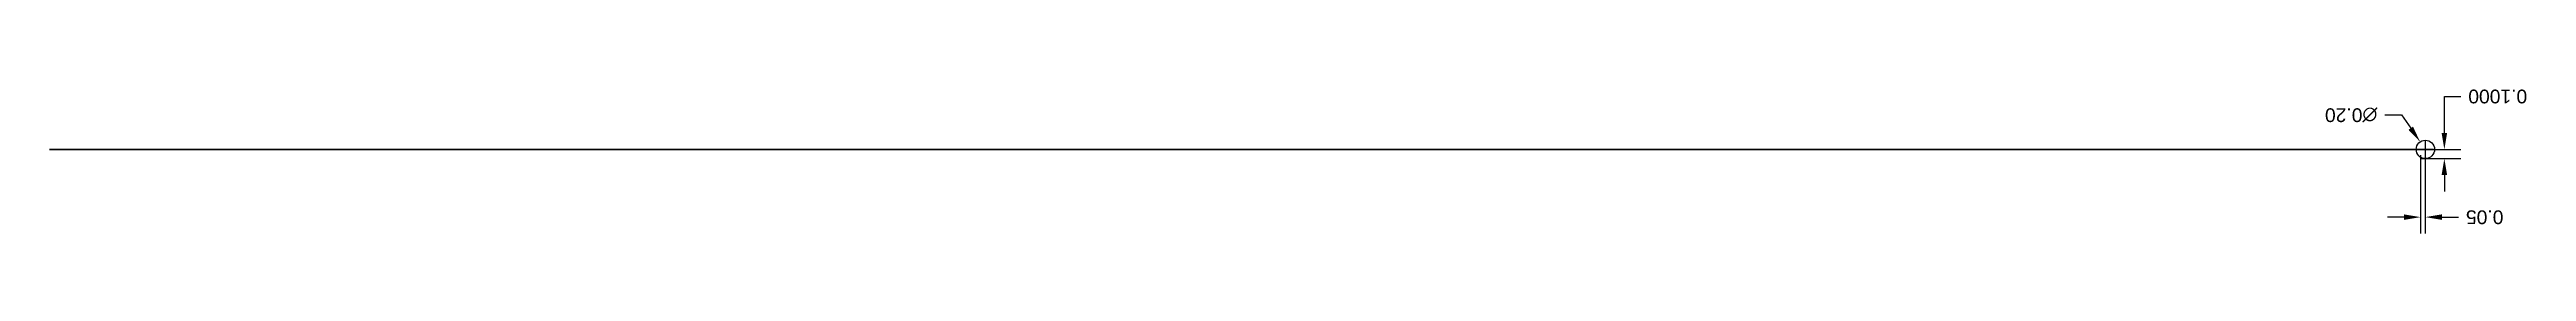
# Model space of a CAD drawing. Header units: metres. Extents: x 2.8 to 29.8, y -24.1 to -22.5.
import ezdxf

# ---------------------------------------------------------------- set-up
doc = ezdxf.new("R2010")
doc.units = ezdxf.units.M
doc.header["$MEASUREMENT"] = 0
for name, color, linetype in [('Dimensiuni SCHITA 2D', 150, 'Continuous'), ('Dimensiuni SOLID 3D', 150, 'Continuous'), ('Layer aux', 2, 'Continuous'), ('Schita1', 104, 'Continuous'), ('Schita2', 1, 'Continuous')]:
    doc.layers.add(name, color=color, linetype=linetype)
doc.styles.get("Standard").update_dxf_attribs({"font": 'arial.ttf'})
doc.dimstyles.get("Standard").update_dxf_attribs({"dimtxt": 1.03, "dimasz": 0.18, "dimexe": 0.18, "dimexo": 0.0625, "dimgap": 0.09, "dimtad": 0, "dimtih": 1, "dimtoh": 1, "dimdec": 4, "dimzin": 0, "dimdsep": 46, "dimtxsty": 'Standard', "dimcen": 0.09, "dimadec": 0, "dimazin": 0, "dimtfac": 1, "dimtdec": 4, "dimtofl": 0, "dimtmove": 0, "dimatfit": 3, "dimfxl": 1, "dimtolj": 1, "dimtzin": 0, "dimarcsym": 0})

# ---------------------------------------------------------------- blocks, each defined once
blk = doc.blocks.new('*D3')
at = {"layer": 'Dimensiuni SOLID 3D', "color": 0, "lineweight": -2, "transparency": 16777216}
for p, q in [((28.892, -23.02), (28.892, -22.621)), ((28.892, -22.621), (29.072, -22.621)), ((28.631, -23.2), (29.072, -23.2)), ((28.683, -23.3), (29.072, -23.3)), ((28.892, -23.48), (28.892, -23.66))]:
    blk.add_line(p, q, dxfattribs=at)
at = {"layer": 'Dimensiuni SOLID 3D', "color": 0, "transparency": 16777216}
for points in [[(28.922, -23.02), (28.862, -23.02), (28.892, -23.2)], [(28.922, -23.48), (28.862, -23.48), (28.892, -23.3)]]:
    blk.add_solid(points, dxfattribs=at)
at = {"layer": 'Dimensiuni SOLID 3D', "color": 0, "transparency": 16777216, "insert": (29.473, -22.621), "char_height": 0.15, "attachment_point": 5, "rotation": 180}
blk.add_mtext('\\A1;0.1000', dxfattribs=at)
blk = doc.blocks.new('*D4')
at = {"layer": 'Dimensiuni SCHITA 2D', "color": 0, "lineweight": -2, "transparency": 16777216}
for p, q in [((28.244, -22.821), (28.424, -22.821)), ((28.424, -22.821), (28.527, -22.969)), ((28.685, -23.11), (28.685, -23.29)), ((28.775, -23.2), (28.595, -23.2))]:
    blk.add_line(p, q, dxfattribs=at)
at = {"layer": 'Dimensiuni SCHITA 2D', "color": 0, "transparency": 16777216}
blk.add_solid([(28.502, -22.986), (28.551, -22.952), (28.629, -23.118)], dxfattribs=at)
at = {"layer": 'Dimensiuni SCHITA 2D', "color": 0, "transparency": 16777216, "insert": (27.878, -22.821), "char_height": 0.15, "attachment_point": 5, "rotation": 180}
blk.add_mtext('\\A1;∅0.20', dxfattribs=at)
blk = doc.blocks.new('*D6')
at = {"layer": 'Dimensiuni SCHITA 2D', "color": 0, "lineweight": -2, "transparency": 16777216}
for p, q in [((28.633, -23.262), (28.633, -24.119)), ((28.685, -23.262), (28.685, -24.119)), ((28.453, -23.939), (28.273, -23.939)), ((28.865, -23.939), (29.045, -23.939))]:
    blk.add_line(p, q, dxfattribs=at)
at = {"layer": 'Dimensiuni SCHITA 2D', "color": 0, "transparency": 16777216}
for points in [[(28.453, -23.969), (28.453, -23.909), (28.633, -23.939)], [(28.865, -23.969), (28.865, -23.909), (28.685, -23.939)]]:
    blk.add_solid(points, dxfattribs=at)
at = {"layer": 'Dimensiuni SCHITA 2D', "color": 0, "transparency": 16777216, "insert": (29.331, -23.939), "char_height": 0.15, "attachment_point": 5, "rotation": 180}
blk.add_mtext('\\A1;0.05', dxfattribs=at)

msp = doc.modelspace()

# ---------------------------------------------------------------- linework, layer by layer
at = {"layer": 'Dimensiuni SOLID 3D', "color": 104, "elevation": 6.55002}
msp.add_lwpolyline([(28.63327, -23.3), (28.63327, -23.3)], dxfattribs=at)
at = {"layer": 'Layer aux', "color": 2}
for p, q in [((28.63327, -23.3, 6.55002), (28.68527, -23.3, 6.55002)), ((28.68527, -23.3, 6.55002), (28.68527, -23.2, 6.55002))]:
    msp.add_line(p, q, dxfattribs=at)
at = {"layer": 'Schita1'}
msp.add_circle((28.68527, -23.2, 6.55002), 0.1, dxfattribs=at)
at = {"layer": 'Schita2', "extrusion": (7.10543e-15, -1, -3.55271e-15), "elevation": 23.2}
msp.add_lwpolyline([(28.63325, -1.15), (28.11267, -1.15), (28.11267, -1.65), (3.35382, -1.65), (3.35382, -1.15), (2.83325, -1.15), (2.83325, 6.55), (3.35472, 6.55), (3.35472, 7.05), (28.11177, 7.05), (28.11177, 6.55), (28.63325, 6.55)], close=True, dxfattribs=at)

# ---------------------------------------------------------------- dimensions: what is measured, and where the dimension line sits
at = {"layer": 'Dimensiuni SCHITA 2D'}
dim = msp.add_diameter_dim_2p(p1=(28.74197, -23.28237, 6.55002), p2=(28.62857, -23.11763, 6.55002), dimstyle='Standard', override={"dimtxt": 0.15, "dimdec": 2}, dxfattribs=at)
dim.commit()
dim.dimension.update_dxf_attribs({"geometry": '*D4', "text_midpoint": (27.87828, -22.8211, 7.05002)})
dim = msp.add_linear_dim(base=(28.68527, -23.93904, 6.55002), p1=(28.63325, -23.2, 6.55), p2=(28.68527, -23.2, 6.55002), angle=180, dimstyle='Standard', override={"dimtxt": 0.15, "dimdec": 2}, dxfattribs=at)
dim.commit()
dim.dimension.update_dxf_attribs({"geometry": '*D6', "text_midpoint": (29.33065, -23.93904, 6.55002)})
at = {"layer": 'Dimensiuni SOLID 3D'}
dim = msp.add_linear_dim(base=(28.89205, -23.3, 7), p1=(28.56806, -23.2, 6.55002), p2=(28.62057, -23.3, 7), angle=270, dimstyle='Standard', override={"dimtxt": 0.15}, dxfattribs=at)
dim.commit()
dim.dimension.update_dxf_attribs({"geometry": '*D3', "text_midpoint": (29.47315, -22.6212, 7), "dimtype": 160})

doc.saveas('drawing.dxf')
